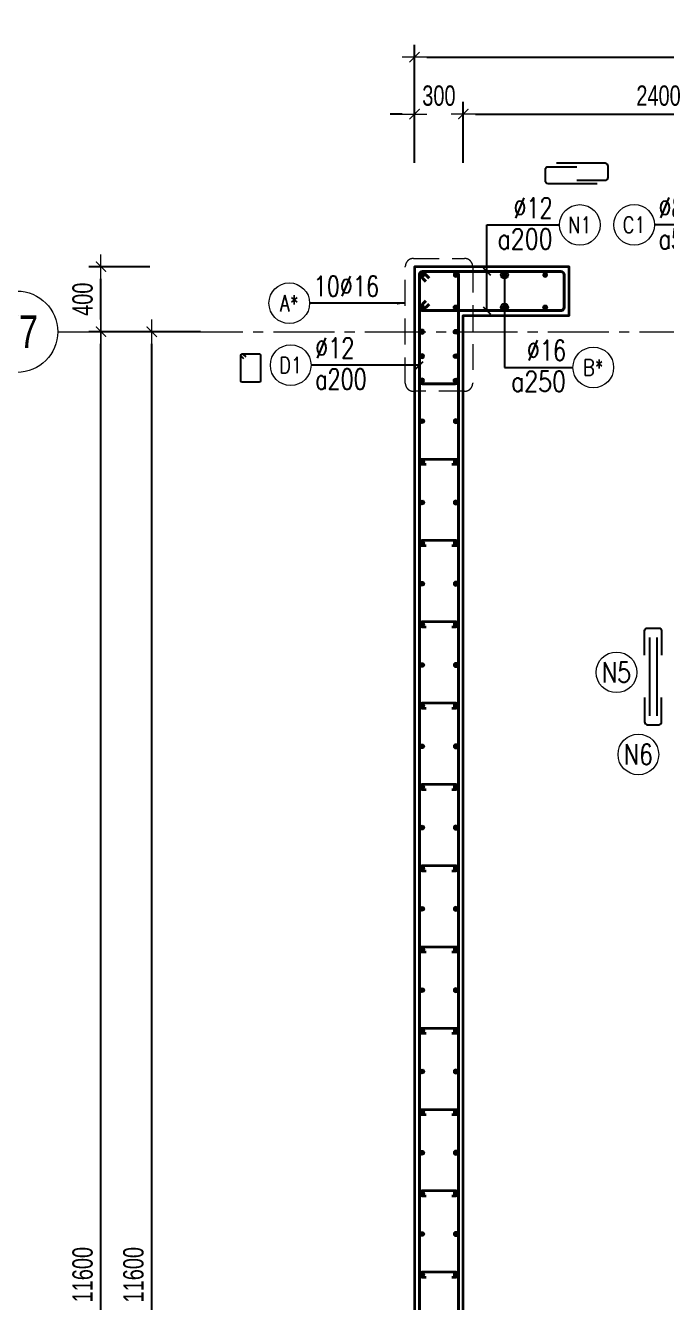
# Model space of a CAD drawing. Header units: millimetres. Extents: x 931337 to 1117500, y 19732 to 157199.
# Drawn here: x 1079672 to 1083611, y 143204 to 151058 of the extents above; entities that cross this region are included whole.
import ezdxf
from ezdxf.enums import TextEntityAlignment as Align

# ---------------------------------------------------------------- set-up
doc = ezdxf.new("R2010")
doc.units = ezdxf.units.MM
doc.header["$MEASUREMENT"] = 0
for name, pattern in [('HIDDEN', [9.525, 6.35, -3.175]), ('HIDDEN2', [4.7625, 3.175, -1.5875]), ('OF_Grid_1$0$CENTER2', [1.125, 0.75, -0.125, 0.125, -0.125])]:
    doc.linetypes.add(name, pattern=pattern)
doc.layers.get('0').update_dxf_attribs({"lineweight": 20})
doc.layers.get('Defpoints').update_dxf_attribs({"color": 151, "lineweight": 9})
for name, color, linetype in [('Hidden', 9, 'HIDDEN'), ('Leader', 6, 'Continuous'), ('Ligature', 1, 'Continuous')]:
    doc.layers.add(name, color=color, linetype=linetype)
for name, color, linetype, lineweight in [('KC-LEADER', 153, 'Continuous', 18), ('KC-THEP', 6, 'Continuous', 40), ('NDC_S_DIM', 1, 'Continuous', 15), ('NDC_S_HIDDEN', 8, 'HIDDEN2', 13), ('NDC_S_LEADER', 1, 'Continuous', 15), ('NDC_S_REBAR', 4, 'Continuous', 35), ('NDC_S_STIRRUP', 4, 'Continuous', 40), ('NDC_S_VN TEXT', 7, 'Continuous', 20), ('NDC_S_WALL', 6, 'Continuous', 35), ('OF_Grid_1$0$NDC_S_AXIS', 5, 'OF_Grid_1$0$CENTER2', 13), ('OF_Grid_1$0$NDC_S_SYMBOL', 1, 'Continuous', 15), ('OF_Grid_1$0$NDC_S_TEXT SYMBOL', 7, 'Continuous', 20)]:
    doc.layers.add(name, color=color, linetype=linetype, lineweight=lineweight)
doc.styles.add('NDC_ARIAL', font='arial.ttf', dxfattribs={"width": 0.85})
doc.styles.add('NDC_DIM', font='', dxfattribs={"width": 0.75})
doc.styles.add('NDC_EN TXT', font='romans.shx', dxfattribs={"width": 0.8})
doc.styles.add('OF_Grid_1$0$NDC_ANNO', font='', dxfattribs={"width": 0.8})
doc.styles.get('NDC_DIM').set_extended_font_data('Dotum')
doc.styles.get('OF_Grid_1$0$NDC_ANNO').set_extended_font_data('Dotum')
doc.dimstyles.new('NDC_1-50', dxfattribs={"dimscale": 50, "dimtxt": 2.5, "dimasz": 1, "dimexe": 1.5, "dimexo": 0, "dimgap": 0.8, "dimtad": 1, "dimdec": 0, "dimdsep": 46, "dimtxsty": 'NDC_ARIAL', "dimblk": 'DIMMARK', "dimcen": 49999.938995, "dimdle": 1.5, "dimclrd": 1, "dimclre": 1, "dimclrt": 3, "dimadec": 0, "dimazin": 0, "dimtfac": 1, "dimtdec": 0, "dimtix": 1, "dimtmove": 2, "dimatfit": 3, "dimfxl": 1, "dimarcsym": 0})
doc.dimstyles.new('NDC_dim_30', dxfattribs={"dimscale": 30, "dimtxt": 2.5, "dimasz": 1.5, "dimexe": 1.5, "dimexo": 2.5, "dimgap": 1, "dimtad": 1, "dimdec": 0, "dimzin": 0, "dimdsep": 46, "dimtxsty": 'NDC_DIM', "dimblk": 'DIMMARK', "dimcen": 0.09, "dimdle": 1.2, "dimclrd": 1, "dimclre": 1, "dimclrt": 3, "dimadec": 0, "dimazin": 0, "dimtfac": 1, "dimtdec": 0, "dimtix": 1, "dimtofl": 0, "dimtmove": 0, "dimatfit": 3, "dimfxl": 6, "dimfxlon": 1, "dimtolj": 1, "dimtzin": 0, "dimarcsym": 0})
doc.dimstyles.new('NDC_dim_50', dxfattribs={"dimscale": 50, "dimtxt": 2.5, "dimasz": 1.5, "dimexe": 1.5, "dimexo": 2.5, "dimgap": 1, "dimtad": 1, "dimdec": 0, "dimzin": 0, "dimdsep": 46, "dimtxsty": 'NDC_DIM', "dimblk": 'DIMMARK', "dimcen": 0.09, "dimdle": 1.2, "dimclrd": 1, "dimclre": 1, "dimclrt": 3, "dimadec": 0, "dimazin": 0, "dimtfac": 1, "dimtdec": 0, "dimtix": 1, "dimtofl": 0, "dimtmove": 0, "dimatfit": 3, "dimfxl": 6, "dimfxlon": 1, "dimtolj": 1, "dimtzin": 0, "dimarcsym": 0})

# ---------------------------------------------------------------- blocks, each defined once
blk = doc.blocks.new('THEP')
at = {"layer": 'KC-LEADER', "color": 6}
blk.add_circle((0, 0), 14, dxfattribs=at)
at = {"layer": 'KC-THEP'}
for p, q in [((-14, 0), (14, 0)), ((9.9, 9.9), (-9.9, -9.9)), ((-9.9, 9.9), (9.9, -9.9)), ((0, 14), (0, -14))]:
    blk.add_line(p, q, dxfattribs=at)
blk = doc.blocks.new('DIMMARK')
at = {"layer": 'NDC_S_DIM', "color": 1}
blk.add_line((-1.5, 0), (1, 0), dxfattribs=at)
at = {"layer": 'NDC_S_DIM', "color": 2, "const_width": 0.1}
blk.add_lwpolyline([(-0.42, -0.42), (0.42, 0.42)], dxfattribs=at)
blk = doc.blocks.new('*U13')
blk.add_circle((-2.5, 0), 2.5)
at = {"layer": 'NDC_S_VN TEXT', "color": 3, "style": 'NDC_EN TXT', "width": 0.75}
blk.add_attdef('DK1', (0.5, 0.85), '', height=2.5, dxfattribs=at)
at = {"layer": 'NDC_S_VN TEXT', "color": 7, "style": 'NDC_EN TXT', "width": 0.8}
blk.add_attdef('SH2', text='', height=2, dxfattribs=at).set_placement((-2.5, 0), align=Align.MIDDLE)
blk = doc.blocks.new('*D1040')
at = {"layer": 'Defpoints', "color": 0, "transparency": 16777216}
for p in [(1080448.1, 149174.5), (1082692, 149174.5), (1082801.3, 137574.5)]:
    blk.add_point(p, dxfattribs=at)
at = {"layer": 'NDC_S_DIM', "color": 1, "lineweight": -2, "transparency": 16777216}
for p, q in [((1080748.1, 149174.5), (1080373.1, 149174.5)), ((1080448.1, 137649.5), (1080448.1, 149099.5)), ((1080748.1, 137574.5), (1080373.1, 137574.5))]:
    blk.add_line(p, q, dxfattribs=at)
at = {"layer": 'NDC_S_DIM', "color": 1, "lineweight": -2, "transparency": 16777216, "xscale": 75, "yscale": 75, "zscale": 75}
for p, rotation in [((1080448.1, 149174.5), 90), ((1080448.1, 137574.5), 270)]:
    blk.add_blockref('DIMMARK', p, dxfattribs=dict(at, rotation=rotation))
at = {"layer": 'NDC_S_DIM', "color": 3, "transparency": 16777216, "insert": (1080335.5, 143374.5), "char_height": 125, "attachment_point": 5, "rotation": 90, "style": 'NDC_DIM'}
blk.add_mtext('\\A1;11600', dxfattribs=at)
blk = doc.blocks.new('*D1041')
at = {"layer": 'Defpoints', "color": 0, "transparency": 16777216}
for p in [(1082362.7, 150513.6), (1082062.7, 149393.6), (1082362.7, 149093.6)]:
    blk.add_point(p, dxfattribs=at)
at = {"layer": 'NDC_S_DIM', "color": 1, "lineweight": -2, "transparency": 16777216}
for p, q in [((1082062.7, 150213.6), (1082062.7, 150588.6)), ((1082362.7, 150213.6), (1082362.7, 150588.6)), ((1081987.7, 150513.6), (1081912.7, 150513.6)), ((1082437.7, 150513.6), (1082512.7, 150513.6))]:
    blk.add_line(p, q, dxfattribs=at)
at = {"layer": 'NDC_S_DIM', "color": 1, "lineweight": -2, "transparency": 16777216, "xscale": 75, "yscale": 75, "zscale": 75}
blk.add_blockref('DIMMARK', (1082062.7, 150513.6), dxfattribs=at)
at = {"layer": 'NDC_S_DIM', "color": 1, "lineweight": -2, "transparency": 16777216, "xscale": 75, "yscale": 75, "zscale": 75, "rotation": 180}
blk.add_blockref('DIMMARK', (1082362.7, 150513.6), dxfattribs=at)
at = {"layer": 'NDC_S_DIM', "color": 3, "transparency": 16777216, "insert": (1082212.7, 150626.2), "char_height": 125, "attachment_point": 5, "style": 'NDC_DIM'}
blk.add_mtext('\\A1;300', dxfattribs=at)
blk = doc.blocks.new('*D1042')
at = {"layer": 'Defpoints', "color": 0, "transparency": 16777216}
for p in [(1084762.7, 150513.6), (1082362.7, 149093.6), (1084762.7, 149093.6)]:
    blk.add_point(p, dxfattribs=at)
at = {"layer": 'NDC_S_DIM', "color": 1, "lineweight": -2, "transparency": 16777216}
for p, q in [((1082362.7, 150213.6), (1082362.7, 150588.6)), ((1084762.7, 150213.6), (1084762.7, 150588.6)), ((1082437.7, 150513.6), (1084687.7, 150513.6))]:
    blk.add_line(p, q, dxfattribs=at)
at = {"layer": 'NDC_S_DIM', "color": 1, "lineweight": -2, "transparency": 16777216, "xscale": 75, "yscale": 75, "zscale": 75, "rotation": 180}
blk.add_blockref('DIMMARK', (1082362.7, 150513.6), dxfattribs=at)
at = {"layer": 'NDC_S_DIM', "color": 1, "lineweight": -2, "transparency": 16777216, "xscale": 75, "yscale": 75, "zscale": 75}
blk.add_blockref('DIMMARK', (1084762.7, 150513.6), dxfattribs=at)
at = {"layer": 'NDC_S_DIM', "color": 3, "transparency": 16777216, "insert": (1083562.7, 150626.2), "char_height": 125, "attachment_point": 5, "style": 'NDC_DIM'}
blk.add_mtext('\\A1;2400', dxfattribs=at)
blk = doc.blocks.new('*U11')
blk.add_circle((-2.5, 0), 2.5)
at = {"layer": 'NDC_S_VN TEXT', "color": 3, "style": 'NDC_EN TXT', "width": 0.75}
for tag, p in [('DK1', (0.5, 0.85)), ('KC1', (0.5, -2.97))]:
    blk.add_attdef(tag, p, '', height=2.5, dxfattribs=at)
at = {"layer": 'NDC_S_VN TEXT', "color": 7, "style": 'NDC_EN TXT', "width": 0.8}
blk.add_attdef('SH2', text='', height=2, dxfattribs=at).set_placement((-2.5, 0), align=Align.MIDDLE)
blk = doc.blocks.new('*U10')
blk.add_circle((2.5, 0), 2.5)
at = {"layer": 'NDC_S_VN TEXT', "color": 3, "style": 'NDC_EN TXT'}
for tag, width, p in [('DK2', 0.75, (-0.85, 0.85)), ('KC2', 0.8, (-0.85, -2.97))]:
    blk.add_attdef(tag, text='', height=2.5, dxfattribs=dict(at, width=width)).set_placement(p, align=Align.RIGHT)
at = {"layer": 'NDC_S_VN TEXT', "color": 7, "style": 'NDC_EN TXT', "width": 0.8}
blk.add_attdef('SH3', text='', height=2, dxfattribs=at).set_placement((2.5, 0), align=Align.MIDDLE)
blk = doc.blocks.new('*U12')
blk.add_circle((-2.5, 0), 2.5)
at = {"layer": 'NDC_S_VN TEXT', "color": 3, "style": 'NDC_EN TXT', "width": 0.75}
for tag, p in [('DK1', (0.5, 0.85)), ('KC1', (0.5, -2.97))]:
    blk.add_attdef(tag, p, '', height=2.5, dxfattribs=at)
at = {"layer": 'NDC_S_VN TEXT', "color": 7, "style": 'NDC_EN TXT', "width": 0.8}
blk.add_attdef('SH2', text='', height=2, dxfattribs=at).set_placement((-2.5, 0), align=Align.MIDDLE)
blk = doc.blocks.new('A$C72321851')
at = {"layer": 'Ligature'}
for points in [[(-60.9, -129.3), (-60.9, 170.9, -0.414214), (-43.3, 188.5), (25.8, 188.5, -0.414214), (43.4, 170.9), (43.4, -4.3)], [(-39.7, -4.3), (-39.7, -179.5, 0.414214), (-22.1, -197.1), (47, -197.1, 0.414214), (64.6, -179.5), (64.6, 120.7)]]:
    blk.add_lwpolyline(points, format="xyb", dxfattribs=at)
blk = doc.blocks.new('A$C7BC65A55')
at = {"layer": 'Ligature'}
for p, q in [((-15.2, 372, 0), (-15.2, 38.5, 0)), ((15.2, 372, 0), (15.2, 38.5, 0))]:
    blk.add_line(p, q, dxfattribs=at)
for points in [[(-36.2, 296.5), (-36.2, 400.9, -0.414214), (-24, 413.1), (24, 413.1, -0.414214), (36.2, 400.9), (36.2, 296.5)], [(-36.2, 116.5), (-36.2, 12.2, 0.414214), (-24, 0), (24, 0, 0.414214), (36.2, 12.2), (36.2, 116.5)]]:
    blk.add_lwpolyline(points, format="xyb", dxfattribs=at)
blk = doc.blocks.new('*U86')
at = {"layer": 'OF_Grid_1$0$NDC_S_SYMBOL'}
blk.add_line((5, 0), (9, 0), dxfattribs=at)
blk.add_circle((0, 0), 5, dxfattribs=at)
at = {"layer": 'OF_Grid_1$0$NDC_S_TEXT SYMBOL', "color": 7, "style": 'OF_Grid_1$0$NDC_ANNO', "width": 0.8}
blk.add_attdef('GRID', text='', height=4, rotation=270, dxfattribs=at).set_placement((0, 0), align=Align.MIDDLE)
blk = doc.blocks.new('*D1015')
at = {"layer": 'Defpoints', "color": 0, "ltscale": 200, "transparency": 16777216}
for p in [(1090162.7, 150863.4), (1082062.7, 149522), (1090162.7, 148953.1)]:
    blk.add_point(p, dxfattribs=at)
at = {"layer": 'NDC_S_DIM', "color": 1, "lineweight": -2, "ltscale": 200, "transparency": 16777216}
for p, q in [((1082062.7, 150563.4), (1082062.7, 150938.4)), ((1090162.7, 150563.4), (1090162.7, 150938.4)), ((1082137.7, 150863.4), (1090087.7, 150863.4))]:
    blk.add_line(p, q, dxfattribs=at)
at = {"layer": 'NDC_S_DIM', "color": 1, "lineweight": -2, "ltscale": 200, "transparency": 16777216, "xscale": 75, "yscale": 75, "zscale": 75, "rotation": 180}
blk.add_blockref('DIMMARK', (1082062.7, 150863.4), dxfattribs=at)
at = {"layer": 'NDC_S_DIM', "color": 1, "lineweight": -2, "ltscale": 200, "transparency": 16777216, "xscale": 75, "yscale": 75, "zscale": 75}
blk.add_blockref('DIMMARK', (1090162.7, 150863.4), dxfattribs=at)
at = {"layer": 'NDC_S_DIM', "color": 3, "ltscale": 200, "transparency": 16777216, "insert": (1086112.7, 150976), "char_height": 125, "attachment_point": 5, "style": 'NDC_DIM'}
blk.add_mtext('\\A1;8100', dxfattribs=at)
blk = doc.blocks.new('*D1018')
at = {"layer": 'Defpoints', "color": 0, "ltscale": 200, "transparency": 16777216}
for p in [(1080135.5, 149174.5), (1082176.5, 149174.5), (1082176.6, 137574.8)]:
    blk.add_point(p, dxfattribs=at)
at = {"layer": 'NDC_S_DIM', "color": 1, "lineweight": -2, "ltscale": 200, "transparency": 16777216}
for p, q in [((1080435.5, 149174.5), (1080060.5, 149174.5)), ((1080135.5, 137649.8), (1080135.5, 149099.5)), ((1080435.5, 137574.8), (1080060.5, 137574.8))]:
    blk.add_line(p, q, dxfattribs=at)
at = {"layer": 'NDC_S_DIM', "color": 1, "lineweight": -2, "ltscale": 200, "transparency": 16777216, "xscale": 75, "yscale": 75, "zscale": 75}
for p, rotation in [((1080135.5, 149174.5), 90), ((1080135.5, 137574.8), 270)]:
    blk.add_blockref('DIMMARK', p, dxfattribs=dict(at, rotation=rotation))
at = {"layer": 'NDC_S_DIM', "color": 3, "ltscale": 200, "transparency": 16777216, "insert": (1080022.9, 143374.7), "char_height": 125, "attachment_point": 5, "rotation": 90, "style": 'NDC_DIM'}
blk.add_mtext('\\A1;11600', dxfattribs=at)
blk = doc.blocks.new('*D1019')
at = {"layer": 'Defpoints', "color": 0, "ltscale": 200, "transparency": 16777216}
for p in [(1080135.5, 149574.5), (1082062.7, 149574.5), (1082176.5, 149174.5)]:
    blk.add_point(p, dxfattribs=at)
at = {"layer": 'NDC_S_DIM', "color": 1, "lineweight": -2, "ltscale": 200, "transparency": 16777216}
for p, q in [((1080435.5, 149574.5), (1080060.5, 149574.5)), ((1080135.5, 149249.5), (1080135.5, 149499.5)), ((1080435.5, 149174.5), (1080060.5, 149174.5))]:
    blk.add_line(p, q, dxfattribs=at)
at = {"layer": 'NDC_S_DIM', "color": 1, "lineweight": -2, "ltscale": 200, "transparency": 16777216, "xscale": 75, "yscale": 75, "zscale": 75}
for p, rotation in [((1080135.5, 149574.5), 90), ((1080135.5, 149174.5), 270)]:
    blk.add_blockref('DIMMARK', p, dxfattribs=dict(at, rotation=rotation))
at = {"layer": 'NDC_S_DIM', "color": 3, "ltscale": 200, "transparency": 16777216, "insert": (1080022.9, 149374.5), "char_height": 125, "attachment_point": 5, "rotation": 90, "style": 'NDC_DIM'}
blk.add_mtext('\\A1;400', dxfattribs=at)

msp = doc.modelspace()

# ---------------------------------------------------------------- linework, layer by layer
for centre in [(1083304.352, 147079.54), (1083438.8, 146574.537)]:
    msp.add_circle(centre, 125)
at = {"layer": 'Ligature'}
msp.add_lwpolyline([(1081013.791, 149007.963), (1080997.825, 149023.929, -0.66817864), (1081003.598, 149037.867), (1081108.227, 149037.867, -0.41421356), (1081116.392, 149029.702), (1081116.392, 148872.595, -0.41421356), (1081108.227, 148864.43), (1081003.598, 148864.43, -0.41421356), (1080995.433, 148872.595), (1080995.433, 149029.702, -0.66817864), (1081009.371, 149035.476), (1081025.337, 149019.51)], format="xyb", dxfattribs=at)
at = {"layer": 'NDC_S_HIDDEN', "ltscale": 50}
msp.add_lwpolyline([(1082056.147, 149625.247), (1082370.518, 149625.247, -0.41421356), (1082420.518, 149575.247), (1082420.518, 148858.218, -0.41421356), (1082370.518, 148808.218), (1082056.147, 148808.218, -0.41421356), (1082006.147, 148858.218), (1082006.147, 149575.247, -0.41421356)], format="xyb", close=True, dxfattribs=at)
at = {"layer": 'NDC_S_REBAR'}
for points in [[(1082291.164, 148359.542), (1082316.164, 148359.542, 1), (1082316.164, 148389.542), (1082109.14, 148389.542, 1), (1082109.14, 148359.542), (1082134.14, 148359.542)], [(1082291.164, 147859.542), (1082316.164, 147859.542, 1), (1082316.164, 147889.542), (1082109.14, 147889.542, 1), (1082109.14, 147859.542), (1082134.14, 147859.542)], [(1082291.164, 147359.542), (1082316.164, 147359.542, 1), (1082316.164, 147389.542), (1082109.14, 147389.542, 1), (1082109.14, 147359.542), (1082134.14, 147359.542)], [(1082291.164, 146859.542), (1082316.164, 146859.542, 1), (1082316.164, 146889.542), (1082109.14, 146889.542, 1), (1082109.14, 146859.542), (1082134.14, 146859.542)], [(1082291.164, 146359.542), (1082316.164, 146359.542, 1), (1082316.164, 146389.542), (1082109.14, 146389.542, 1), (1082109.14, 146359.542), (1082134.14, 146359.542)], [(1082291.164, 145859.542), (1082316.164, 145859.542, 1), (1082316.164, 145889.542), (1082109.14, 145889.542, 1), (1082109.14, 145859.542), (1082134.14, 145859.542)], [(1082291.164, 145359.542), (1082316.164, 145359.542, 1), (1082316.164, 145389.542), (1082109.14, 145389.542, 1), (1082109.14, 145359.542), (1082134.14, 145359.542)], [(1082291.164, 144859.542), (1082316.164, 144859.542, 1), (1082316.164, 144889.542), (1082109.14, 144889.542, 1), (1082109.14, 144859.542), (1082134.14, 144859.542)], [(1082291.164, 144359.542), (1082316.164, 144359.542, 1), (1082316.164, 144389.542), (1082109.14, 144389.542, 1), (1082109.14, 144359.542), (1082134.14, 144359.542)], [(1082291.164, 143859.542), (1082316.164, 143859.542, 1), (1082316.164, 143889.542), (1082109.14, 143889.542, 1), (1082109.14, 143859.542), (1082134.14, 143859.542)], [(1082291.164, 143359.542), (1082316.164, 143359.542, 1), (1082316.164, 143389.542), (1082109.14, 143389.542, 1), (1082109.14, 143359.542), (1082134.14, 143359.542)]]:
    msp.add_lwpolyline(points, format="xyb", dxfattribs=at)
at = {"layer": 'NDC_S_STIRRUP'}
for points in [[(1082132.652, 137264.542), (1082092.652, 137224.542, 0.41421356), (1082112.652, 137204.542), (1082312.652, 137204.542, 0.41421356), (1082332.652, 137224.542), (1082332.652, 149524.542, 0.41421356), (1082312.652, 149544.542), (1082112.652, 149544.542, 0.41421356), (1082092.652, 149524.542), (1082092.652, 137224.542, 0.41421356), (1082112.652, 137204.542), (1082152.652, 137244.542)], [(1082132.652, 149484.542), (1082092.652, 149524.542, -0.41421356), (1082112.652, 149544.542), (1082312.652, 149544.542, -0.41421356), (1082332.652, 149524.542), (1082332.652, 148874.542, -0.41421356), (1082312.652, 148854.542), (1082112.652, 148854.542, -0.41421356), (1082092.652, 148874.542), (1082092.652, 149524.542, -0.41421356), (1082112.652, 149544.542), (1082152.652, 149504.542)], [(1082152.652, 149344.542), (1082112.652, 149304.542, -0.41421356), (1082092.652, 149324.542), (1082092.652, 149524.542, -0.41421356), (1082112.652, 149544.542), (1082962.652, 149544.542, -0.41421356), (1082982.652, 149524.542), (1082982.652, 149324.542, -0.41435759), (1082962.652, 149304.542), (1082112.652, 149304.542, -0.41421356), (1082092.652, 149324.542), (1082132.652, 149364.542)]]:
    msp.add_lwpolyline(points, format="xyb", dxfattribs=at)
at = {"layer": 'NDC_S_WALL'}
msp.add_lwpolyline([(1082362.652, 137474.542), (1082362.652, 149274.542), (1083012.652, 149274.542), (1083012.652, 149574.542), (1082062.652, 149574.542), (1082062.652, 137174.542)], dxfattribs=at)
at = {"layer": 'OF_Grid_1$0$NDC_S_AXIS', "ltscale": 500}
msp.add_line((1080070.169, 149174.542), (1098690.757, 149174.542), dxfattribs=at)

# ---------------------------------------------------------------- block references
at = {"layer": 'Hidden', "xscale": 1.44, "yscale": 1.44, "zscale": 1.44}
msp.add_blockref('A$C7BC65A55', (1083529.432, 146757.259, 0.03), dxfattribs=at)
at = {"layer": 'KC-THEP'}
for p, rotation in [((1082109.14, 149524.542), 189.6685644363809), ((1082316.164, 149324.542), 9.668564436380946), ((1082616.164, 149324.542), 9.668564436380946), ((1082866.164, 149324.542), 9.668564436380926), ((1082316.164, 149174.542), 9.668564436380946), ((1082316.164, 149024.542), 9.668564436380946), ((1082316.164, 148874.542), 9.668564436380946), ((1082109.14, 148624.542), 189.6685644363809), ((1082109.14, 148374.542), 189.6685644363809), ((1082109.14, 148124.542), 189.6685644363809), ((1082109.14, 147874.542), 189.6685644363809), ((1082109.14, 147624.542), 189.6685644363809), ((1082109.14, 147374.542), 189.6685644363809), ((1082109.14, 147124.542), 189.6685644363809), ((1082109.14, 146874.542), 189.6685644363809), ((1082109.14, 146624.542), 189.6685644363809), ((1082109.14, 146374.542), 189.6685644363809), ((1082109.14, 146124.542), 189.6685644363809), ((1082109.14, 145874.542), 189.6685644363809), ((1082109.14, 145624.542), 189.6685644363809), ((1082109.14, 145374.542), 189.6685644363809), ((1082109.14, 145124.542), 189.6685644363809), ((1082109.14, 144874.542), 189.6685644363809), ((1082109.14, 144624.542), 189.6685644363809), ((1082109.14, 144374.542), 189.6685644363809), ((1082109.14, 144124.542), 189.6685644363809), ((1082109.14, 143874.542), 189.6685644363809), ((1082109.14, 143624.542), 189.6685644363809), ((1082109.14, 143374.542), 189.6685644363809)]:
    msp.add_blockref('THEP', p, dxfattribs=dict(at, rotation=rotation))
at = {"layer": 'KC-THEP', "xscale": -1}
for p, rotation in [((1082316.164, 149524.542), 170.331435563619), ((1082616.164, 149524.542), 170.331435563619), ((1082866.164, 149524.542), 170.331435563619), ((1082109.14, 149324.542), 350.3314355636191), ((1082109.14, 149174.542), 350.3314355636191), ((1082109.14, 149024.542), 350.3314355636191), ((1082109.14, 148874.542), 350.3314355636191), ((1082316.164, 148624.542), 170.331435563619), ((1082316.164, 148374.542), 170.331435563619), ((1082316.164, 148124.542), 170.331435563619), ((1082316.164, 147874.542), 170.331435563619), ((1082316.164, 147624.542), 170.331435563619), ((1082316.164, 147374.542), 170.331435563619), ((1082316.164, 147124.542), 170.331435563619), ((1082316.164, 146874.542), 170.331435563619), ((1082316.164, 146624.542), 170.331435563619), ((1082316.164, 146374.542), 170.331435563619), ((1082316.164, 146124.542), 170.331435563619), ((1082316.164, 145874.542), 170.331435563619), ((1082316.164, 145624.542), 170.331435563619), ((1082316.164, 145374.542), 170.331435563619), ((1082316.164, 145124.542), 170.331435563619), ((1082316.164, 144874.542), 170.331435563619), ((1082316.164, 144624.542), 170.331435563619), ((1082316.164, 144374.542), 170.331435563619), ((1082316.164, 144124.542), 170.331435563619), ((1082316.164, 143874.542), 170.331435563619), ((1082316.164, 143624.542), 170.331435563619), ((1082316.164, 143374.542), 170.331435563619)]:
    msp.add_blockref('THEP', p, dxfattribs=dict(at, rotation=rotation))
at = {"layer": 'Leader', "rotation": 89.99999999999997}
msp.add_blockref('A$C72321851', (1083055.516, 150146.216), dxfattribs=at)
at = {"layer": 'NDC_S_VN TEXT', "xscale": 50, "yscale": 50, "zscale": 50}
for name, p, values in [('*U10', (1082954.095, 149831.39), {'SH3': 'N1', 'DK2': '%%C12', 'KC2': 'a200'}), ('*U12', (1083537.703, 149832.035), {'SH2': 'C1', 'DK1': '%%c8', 'KC1': 'a500x500'}), ('*U13', (1081418.019, 149349.906), {'SH2': 'A*', 'DK1': '10%%C16'}), ('*U11', (1081426.715, 148968.964), {'SH2': 'D1', 'DK1': '%%C12', 'KC1': 'a200'}), ('*U10', (1083036.775, 148954.83), {'SH3': 'B*', 'DK2': '%%C16', 'KC2': 'a250'})]:
    msp.add_blockref(name, p, dxfattribs=at).add_auto_attribs(values)
at = {"layer": 'OF_Grid_1$0$NDC_S_AXIS'}
ref = msp.add_blockref('*U86', (1079620.169, 149174.542), dxfattribs=dict(at, xscale=50, yscale=50, zscale=50))
ref.add_attrib('GRID', 'Y7', dxfattribs={"layer": 'OF_Grid_1$0$NDC_S_TEXT SYMBOL', "color": 7, "height": 200, "style": 'OF_Grid_1$0$NDC_ANNO', "width": 0.8}).set_placement((1079620.169, 149174.542), align=Align.MIDDLE)

# ---------------------------------------------------------------- texts
at = {"layer": 'NDC_S_VN TEXT', "color": 7, "style": 'NDC_EN TXT', "width": 0.8}
for tag, p in [('N5', (1083304.352, 147079.54)), ('N6', (1083438.8, 146574.537))]:
    msp.add_attdef(tag, text='3', height=125, dxfattribs=at).set_placement(p, align=Align.MIDDLE)

# ---------------------------------------------------------------- dimensions: what is measured, and where the dimension line sits
at = {"layer": 'NDC_S_DIM', "ltscale": 200}
dim = msp.add_linear_dim(base=(1090162.652, 150863.385), p1=(1082062.652, 149522.038), p2=(1090162.652, 148953.124), dimstyle='NDC_dim_50', dxfattribs=at)
dim.commit()
dim.dimension.update_dxf_attribs({"geometry": '*D1015', "text_midpoint": (1086112.652, 150975.97)})
at = {"layer": 'NDC_S_DIM'}
dim = msp.add_linear_dim(base=(1082362.652, 150513.645), p1=(1082062.652, 149393.616), p2=(1082362.652, 149093.616), dimstyle='NDC_dim_50', dxfattribs=at)
dim.commit()
dim.dimension.update_dxf_attribs({"geometry": '*D1041', "text_midpoint": (1082212.652, 150626.23)})
dim = msp.add_linear_dim(base=(1084762.652, 150513.645), p1=(1082362.652, 149093.616), p2=(1084762.652, 149093.616), dimstyle='NDC_dim_50', override={"dimtmove": 1}, dxfattribs=at)
dim.commit()
dim.dimension.update_dxf_attribs({"geometry": '*D1042', "text_midpoint": (1083562.652, 150626.23)})
at = {"layer": 'NDC_S_DIM', "ltscale": 200}
for base, p1, p2, picture, middle in [((1080135.472, 149574.542), (1082176.539, 149174.542), (1082062.652, 149574.542), '*D1019', (1080022.887, 149374.542)), ((1080135.472, 149174.542), (1082176.637, 137574.796), (1082176.539, 149174.542), '*D1018', (1080022.887, 143374.669))]:
    dim = msp.add_linear_dim(base=base, p1=p1, p2=p2, angle=90, dimstyle='NDC_dim_50', override={"dimtmove": 1}, dxfattribs=at)
    dim.commit()
    dim.dimension.update_dxf_attribs({"geometry": picture, "text_midpoint": middle})
at = {"layer": 'NDC_S_DIM'}
dim = msp.add_linear_dim(base=(1080448.068, 149174.542), p1=(1082801.289, 137574.542), p2=(1082691.956, 149174.542), angle=90, dimstyle='NDC_dim_50', override={"dimtmove": 1}, dxfattribs=at)
dim.commit()
dim.dimension.update_dxf_attribs({"geometry": '*D1040', "text_midpoint": (1080335.483, 143374.542)})

# ---------------------------------------------------------------- leaders
at = {"layer": 'NDC_S_LEADER'}
for points, override in [([(1082506.659, 149304.542), (1082506.659, 149831.209), (1082954.095, 149831.209)], {"dimgap": 1, "dimtad": 0, "dimldrblk": 'Oblique'}), ([(1082506.659, 149544.542), (1082506.659, 149831.209), (1082954.095, 149831.209)], {"dimtad": 0, "dimldrblk": 'Oblique'}), ([(1084381.164, 149424.542), (1084253.021, 149832.034), (1083537.703, 149832.034)], {"dimtad": 0, "dimldrblk": 'Oblique'}), ([(1082616.164, 149524.542), (1082616.164, 148954.649), (1083036.775, 148954.649)], {"dimgap": 1, "dimtad": 0, "dimldrblk": 'Origin'}), ([(1082616.164, 149324.542), (1082616.164, 148954.649), (1083036.775, 148954.649)], {"dimgap": 1, "dimtad": 0, "dimldrblk": 'Origin'}), ([(1082092.652, 148968.964), (1081424.64, 148968.964)], {"dimtad": 0, "dimldrblk": 'Oblique'})]:
    msp.add_leader(points, dimstyle='NDC_dim_30', override=override, dxfattribs=at)
msp.add_leader([(1082006.147, 149349.906), (1081418.019, 149349.906)], dimstyle='NDC_1-50', dxfattribs=at)

doc.saveas('drawing.dxf')
